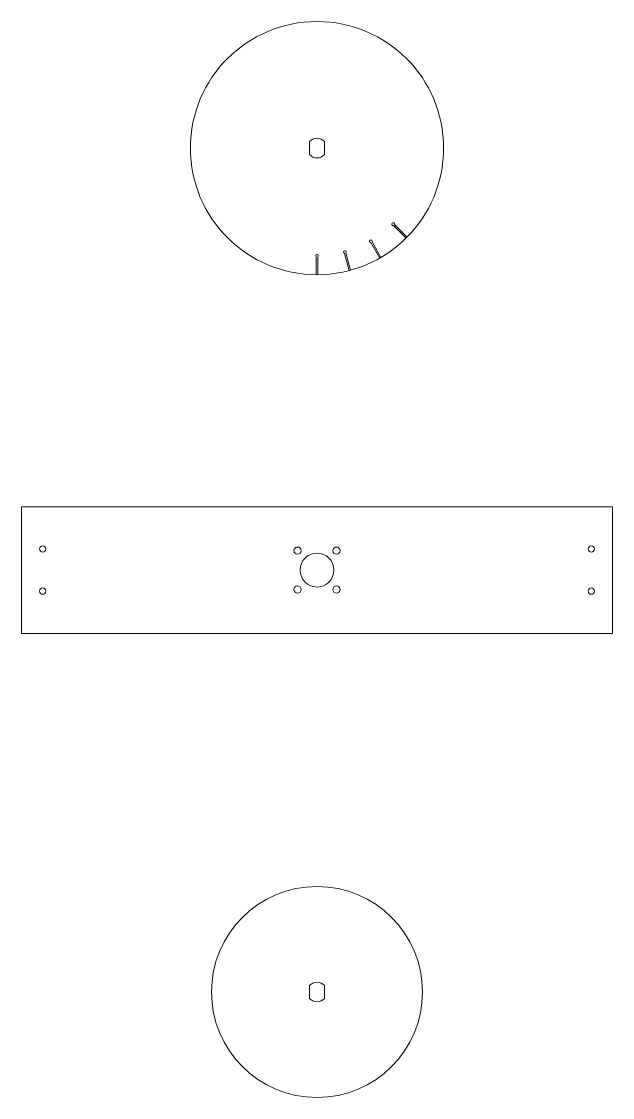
# Model space of a CAD drawing. Header units: millimetres. Extents: x -140 to 140, y -250 to 260.
import ezdxf

# ---------------------------------------------------------------- set-up
doc = ezdxf.new("R2010")
doc.units = ezdxf.units.MM
for name, color, linetype, lineweight, true_color in [('mounting', 7, 'CONTINUOUS', 0, 0x000000), ('pulley_inside', 7, 'CONTINUOUS', 0, 0x000000), ('pulley_rim', 7, 'CONTINUOUS', 0, 0x000000)]:
    doc.layers.add(name, color=color, linetype=linetype, lineweight=lineweight, true_color=true_color)

msp = doc.modelspace()

# ---------------------------------------------------------------- linework, layer by layer
at = {"layer": 'mounting'}
for p, q in [((-140, 30), (140, 30)), ((-140, -30), (-140, 30)), ((140, 30), (140, -30)), ((140, -30), (-140, -30))]:
    msp.add_line(p, q, dxfattribs=at)
for centre, radius in [((-130, 10), 1.5), ((-9.21, 9.21), 1.7), ((9.21, 9.21), 1.7), ((130, 10), 1.5), ((0, 0), 8.04), ((-130, -10), 1.5), ((-9.21, -9.21), 1.7), ((9.21, -9.21), 1.7), ((130, -10), 1.5)]:
    msp.add_circle(centre, radius, dxfattribs=at)
at = {"layer": 'pulley_inside'}
for p, q in [((-3.52, -196.94), (-3.52, -203.06)), ((3.52, -196.94), (3.52, -203.06))]:
    msp.add_line(p, q, dxfattribs=at)
msp.add_circle((0, -200), 50, dxfattribs=at)
for start, end in [(40.9875, 139.0125), (220.9875, 319.0125)]:
    msp.add_arc((0, -200), 4.66, start, end, dxfattribs=at)
at = {"layer": 'pulley_rim'}
for p, q in [((-3.52, 203.06), (-3.52, 196.94)), ((3.52, 203.06), (3.52, 196.94)), ((42.18, 157.33), (36.2, 163.3)), ((42.67, 157.82), (36.7, 163.8)), ((29.7, 147.86), (25.47, 155.18)), ((30.3, 148.21), (26.08, 155.53)), ((-0.35, 140), (-0.35, 148.45)), ((0.35, 140), (0.35, 148.45)), ((15.19, 141.95), (13, 150.12)), ((15.87, 142.14), (13.68, 150.3))]:
    msp.add_line(p, q, dxfattribs=at)
msp.add_circle((0, 200), 60, dxfattribs=at)
for centre, radius, start, end in [((0, 200), 4.66, 40.9875, 139.0125), ((0, 200), 4.66, 220.9875, 319.0125), ((36.06, 163.94), 0.65, 347.579, 282.421), ((25.5, 155.83), 0.65, 332.579, 267.421), ((0, 149), 0.65, 302.579, 237.421), ((13.2, 150.74), 0.65, 317.579, 252.421)]:
    msp.add_arc(centre, radius, start, end, dxfattribs=at)

doc.saveas('drawing.dxf')
